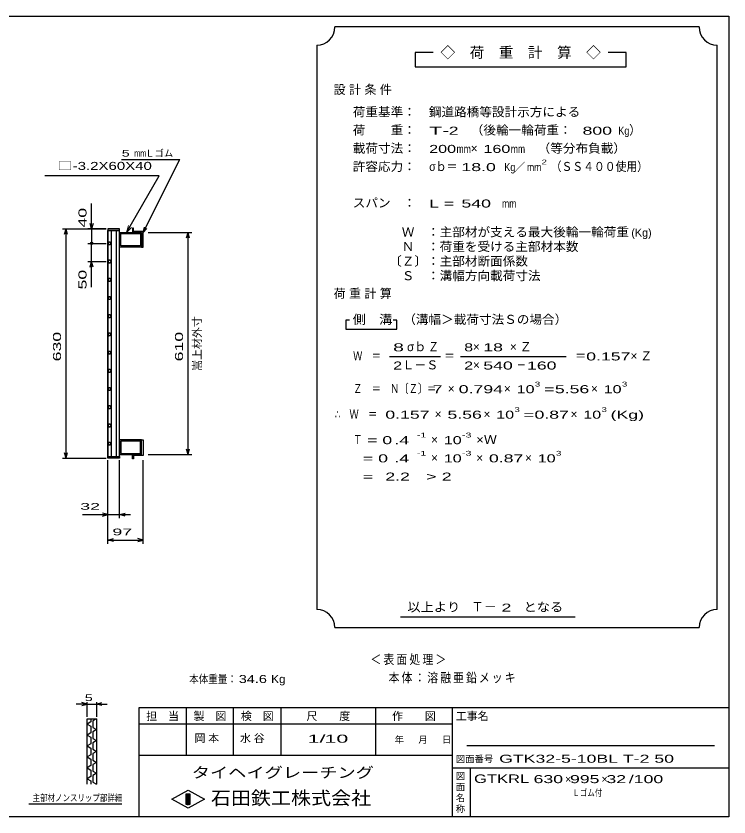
# Model space of a CAD drawing. Units: millimetres, scale not verified. Extents: x -1820 to 1731, y -1282 to 1054.
# Drawn here: x -227 to 1731, y -1146 to 1054 of the extents above; entities that cross this region are included whole.
import ezdxf
from ezdxf.enums import TextEntityAlignment as Align

# ---------------------------------------------------------------- set-up
doc = ezdxf.new("R2010")
doc.units = ezdxf.units.MM
doc.header["$LTSCALE"] = 10
for name, color, linetype, lineweight in [('0_2', 150, 'Continuous', 25), ('16', 3, 'Continuous', 25), ('22', 4, 'Continuous', 25), ('24', 2, 'Continuous', 25), ('32', 4, 'Continuous', 25)]:
    doc.layers.add(name, color=color, linetype=linetype, lineweight=lineweight)
doc.styles.add('ベクトル', font='')
doc.styles.get('ベクトル').set_extended_font_data('ベクトル')

msp = doc.modelspace()

# ---------------------------------------------------------------- linework, layer by layer
at = {"layer": '0_2'}
for p, q in [((-1729, 1053.5), (1731, 1053.5)), ((1731, 1053.5), (1731, -1146.5)), ((1731, -846.5), (111, -846.5)), ((111, -846.5), (111, -1146.5)), ((241, -846.5), (241, -976.5)), ((371, -976.5), (371, -846.5)), ((501, -846.5), (501, -976.5)), ((761, -976.5), (761, -846.5)), ((971, -846.5), (971, -1146.5)), ((971, -891.5), (111, -891.5)), ((1691, -951.5), (1011, -951.5)), ((111, -976.5), (971, -976.5)), ((971, -1011.5), (1731, -1011.5)), ((1021, -1146.5), (1021, -1011.5)), ((201, -1097.5), (246, -1072.5)), ((246, -1072.5), (291, -1097.5)), ((246, -1122.5), (201, -1097.5)), ((241, -1082.5), (251, -1082.5)), ((241, -1112.5), (241, -1082.5)), ((241, -1082.5), (243, -1082.5)), ((243, -1082.5), (243, -1112.5)), ((245, -1112.5), (245, -1082.5)), ((245, -1082.5), (247, -1082.5)), ((291, -1097.5), (246, -1122.5)), ((247, -1082.5), (247, -1112.5)), ((249, -1112.5), (249, -1082.5)), ((249, -1082.5), (251, -1082.5)), ((251, -1082.5), (251, -1112.5)), ((251, -1082.5), (251, -1112.5)), ((251, -1112.5), (241, -1112.5)), ((243, -1112.5), (245, -1112.5)), ((247, -1112.5), (249, -1112.5)), ((1731, -1146.5), (-1729, -1146.5))]:
    msp.add_line(p, q, dxfattribs=at)
at = {"layer": '16'}
for p, q in [((25.3, -156.5), (25.3, 464.5)), ((25.3, 464.5), (26, 464.5)), ((58, 469), (26, 469)), ((26, 469), (26, 464.5)), ((26, 464.5), (58, 464.5)), ((26, 464.5), (26, -156.5)), ((58, 464.5), (26, 464.5)), ((34.5, 464.5), (34.5, -156.5)), ((49.5, -156.5), (49.5, 464.5)), ((58, 464.5), (58, 469)), ((58, -156.5), (58, 464.5)), ((96, 471), (93, 471)), ((93, 471), (93, 459)), ((96, 462), (96, 471)), ((123, 462), (96, 462)), ((123, 419), (123, 462)), ((58, 459), (118, 459)), ((58, 419), (58, 459)), ((61, 456), (115, 456)), ((61, 422), (61, 456)), ((93, 459), (118, 459)), ((115, 456), (115, 422)), ((118, 459), (118, 419)), ((118, 459), (118, 419)), ((27.98, 432.45), (26, 428.97)), ((26, 428.97), (28.02, 425.52)), ((31.98, 432.48), (27.98, 432.45)), ((28.02, 425.52), (32.02, 425.55)), ((34, 429), (31.98, 432.48)), ((32.02, 425.55), (34, 429.03)), ((118, 419), (58, 419)), ((115, 422), (61, 422)), ((118, 419), (123, 419)), ((27.98, 382.45), (26, 378.97)), ((26, 378.97), (28.02, 375.52)), ((31.98, 382.48), (27.98, 382.45)), ((28.02, 375.52), (32.02, 375.55)), ((34, 379), (31.98, 382.48)), ((32.02, 375.55), (34, 379.03)), ((27.98, 332.45), (26, 328.97)), ((31.98, 332.48), (27.98, 332.45)), ((34, 329), (31.98, 332.48)), ((26, 328.97), (28.02, 325.52)), ((28.02, 325.52), (32.02, 325.55)), ((32.02, 325.55), (34, 329.03)), ((27.98, 282.45), (26, 278.97)), ((26, 278.97), (28.02, 275.52)), ((31.98, 282.48), (27.98, 282.45)), ((28.02, 275.52), (32.02, 275.55)), ((34, 279), (31.98, 282.48)), ((32.02, 275.55), (34, 279.03)), ((27.98, 232.45), (26, 228.97)), ((26, 228.97), (28.02, 225.52)), ((31.98, 232.48), (27.98, 232.45)), ((28.02, 225.52), (32.02, 225.55)), ((34, 229), (31.98, 232.48)), ((32.02, 225.55), (34, 229.03)), ((27.98, 182.45), (26, 178.97)), ((26, 178.97), (28.02, 175.52)), ((31.98, 182.48), (27.98, 182.45)), ((34, 179), (31.98, 182.48)), ((32.02, 175.55), (34, 179.03)), ((28.02, 175.52), (32.02, 175.55)), ((27.98, 132.45), (26, 128.97)), ((31.98, 132.48), (27.98, 132.45)), ((34, 129), (31.98, 132.48)), ((26, 128.97), (28.02, 125.52)), ((28.02, 125.52), (32.02, 125.55)), ((32.02, 125.55), (34, 129.03)), ((27.98, 82.45), (26, 78.97)), ((26, 78.97), (28.02, 75.52)), ((31.98, 82.48), (27.98, 82.45)), ((28.02, 75.52), (32.02, 75.55)), ((34, 79), (31.98, 82.48)), ((32.02, 75.55), (34, 79.03)), ((27.98, 32.45), (26, 28.97)), ((26, 28.97), (28.02, 25.52)), ((31.98, 32.48), (27.98, 32.45)), ((28.02, 25.52), (32.02, 25.55)), ((34, 29), (31.98, 32.48)), ((32.02, 25.55), (34, 29.03)), ((27.98, -17.55), (26, -21.03)), ((26, -21.03), (28.02, -24.48)), ((31.98, -17.52), (27.98, -17.55)), ((34, -21), (31.98, -17.52)), ((32.02, -24.45), (34, -20.97)), ((28.02, -24.48), (32.02, -24.45)), ((27.98, -67.55), (26, -71.03)), ((26, -71.03), (28.02, -74.48)), ((31.98, -67.52), (27.98, -67.55)), ((28.02, -74.48), (32.02, -74.45)), ((34, -71), (31.98, -67.52)), ((32.02, -74.45), (34, -70.97)), ((27.98, -117.55), (26, -121.03)), ((26, -121.03), (28.02, -124.48)), ((31.98, -117.52), (27.98, -117.55)), ((28.02, -124.48), (32.02, -124.45)), ((34, -121), (31.98, -117.52)), ((32.02, -124.45), (34, -120.97)), ((118, -111), (58, -111)), ((58, -111), (58, -151)), ((115, -114), (61, -114)), ((61, -114), (61, -148)), ((115, -148), (115, -114)), ((118, -151), (118, -111)), ((118, -111), (123, -111)), ((118, -151), (118, -111)), ((123, -111), (123, -154)), ((58, -151), (118, -151)), ((61, -148), (115, -148)), ((93, -163), (93, -151)), ((93, -151), (118, -151)), ((123, -154), (96, -154)), ((96, -154), (96, -163)), ((26, -156.5), (25.3, -156.5)), ((26, -156.5), (58, -156.5)), ((26, -161), (26, -156.5)), ((26, -156.5), (58, -156.5)), ((58, -161), (26, -161)), ((58, -156.5), (58, -161)), ((96, -163), (93, -163))]:
    msp.add_line(p, q, dxfattribs=at)
at = {"layer": '22'}
for p, q in [((63, 659), (223, 659)), ((123, 459), (223, 659)), ((166.44, 614.2), (-147.56, 614.2)), ((76.75, 458.86), (166.44, 614.2)), ((-19, 469), (-19, 539)), ((-19, 469), (-23, 484)), ((-15, 484), (-19, 469)), ((-99, 469), (21, 469)), ((-93, 454), (-89, 469)), ((-85, 454), (-89, 469)), ((-89, -161), (-89, 469)), ((21, 469), (-29, 469)), ((-19, 469), (-19, 429)), ((123, 459), (126, 473.6)), ((123, 459), (133, 470)), ((136, 459), (256, 459)), ((242, 444), (246, 459)), ((250, 444), (246, 459)), ((246, -148.32), (246, 459)), ((-29, 429), (21, 429)), ((-19, 379), (-19, 429)), ((-29, 379), (21, 379)), ((-23, 364), (-19, 379)), ((-15, 364), (-19, 379)), ((-19, 309), (-19, 379)), ((-89, -161), (-93, -146)), ((-89, -161), (-85, -146)), ((136, -151), (256, -151)), ((246, -151), (242, -136)), ((246, -151), (250, -136)), ((-99, -161), (21, -161)), ((26, -326), (26, -166)), ((26, -396), (26, -166)), ((58, -326), (58, -166)), ((123, -396), (123, -166)), ((-44, -316), (26, -316)), ((26, -316), (11, -312)), ((11, -320), (26, -316)), ((26, -316), (58, -316)), ((58, -316), (73, -312)), ((73, -320), (58, -316)), ((58, -316), (88, -316)), ((26, -386), (41, -382)), ((41, -390), (26, -386)), ((26, -386), (123, -386)), ((123, -386), (108, -382)), ((108, -390), (123, -386))]:
    msp.add_line(p, q, dxfattribs=at)
at = {"layer": '22', "lineweight": 13}
for p, q in [((81.92, 478.18), (76.75, 458.86)), ((76.75, 458.86), (90.89, 473))]:
    msp.add_line(p, q, dxfattribs=at)
at = {"layer": '22'}
msp.add_circle((-19, 429), 3, dxfattribs=at)
at = {"layer": '24', "color": 4}
for p, q in [((1649, 1023.5), (649, 1023.5)), ((599, 973.5), (599, -576.5)), ((1699, -576.5), (1699, 973.5)), ((919, 953.5), (869, 953.5)), ((869, 953.5), (869, 913.5)), ((1449, 953.5), (1399, 953.5)), ((1449, 913.5), (1449, 953.5)), ((869, 913.5), (1449, 913.5)), ((689, 218.5), (679, 218.5)), ((679, 218.5), (679, 193.5)), ((819, 218.5), (809, 218.5)), ((819, 193.5), (819, 218.5)), ((679, 193.5), (819, 193.5)), ((799, 118.5), (939, 118.5)), ((994, 118.5), (1284, 118.5)), ((829, -596.5), (1309, -596.5)), ((649, -626.5), (1649, -626.5))]:
    msp.add_line(p, q, dxfattribs=at)
for centre, start, end in [((599, 1023.5), 270, 0), ((1699, 1023.5), 180, 270), ((599, -626.5), 0, 90), ((1699, -626.5), 90, 180)]:
    msp.add_arc(centre, 50, start, end, dxfattribs=at)
at = {"layer": '32'}
for p, q in [((-31, -836.5), (-46, -832.5)), ((-31, -871.5), (-31, -831.5)), ((-6, -831.5), (-6, -871.5)), ((-6, -836.5), (9, -832.5)), ((-31, -836.5), (-61, -836.5)), ((-46, -840.5), (-31, -836.5)), ((-31, -836.5), (-6, -836.5)), ((9, -840.5), (-6, -836.5)), ((-6, -836.5), (24, -836.5)), ((-31, -876.5), (-6, -876.5)), ((-31, -1056.5), (-31, -876.5)), ((-21, -876.5), (-21, -885.5)), ((-6, -876.5), (-16, -882.5)), ((-6, -876.5), (-6, -1056.5)), ((-21, -885.5), (-31, -891.5)), ((-31, -891.5), (-21, -897.5)), ((-21, -897.5), (-21, -915.5)), ((-16, -882.5), (-16, -900.5)), ((-16, -900.5), (-6, -906.5)), ((-21, -915.5), (-31, -921.5)), ((-31, -921.5), (-21, -927.5)), ((-6, -906.5), (-16, -912.5)), ((-16, -912.5), (-16, -930.5)), ((-21, -945.5), (-31, -951.5)), ((-21, -927.5), (-21, -945.5)), ((-16, -930.5), (-6, -936.5)), ((-6, -936.5), (-16, -942.5)), ((-16, -942.5), (-16, -960.5)), ((-31, -951.5), (-21, -957.5)), ((-21, -957.5), (-21, -975.5)), ((-16, -960.5), (-6, -966.5)), ((-6, -966.5), (-16, -972.5)), ((-21, -975.5), (-31, -981.5)), ((-31, -981.5), (-21, -987.5)), ((-21, -987.5), (-21, -1005.5)), ((-16, -972.5), (-16, -990.5)), ((-21, -1005.5), (-31, -1011.5)), ((-31, -1011.5), (-21, -1017.5)), ((-16, -990.5), (-6, -996.5)), ((-6, -996.5), (-16, -1002.5)), ((-16, -1002.5), (-16, -1020.5)), ((-21, -1017.5), (-21, -1035.5)), ((-16, -1020.5), (-6, -1026.5)), ((-6, -1026.5), (-16, -1032.5)), ((-16, -1032.5), (-16, -1050.5)), ((-21, -1035.5), (-31, -1041.5)), ((-31, -1041.5), (-21, -1047.5)), ((-21, -1047.5), (-21, -1056.5)), ((-16, -1050.5), (-6, -1056.5)), ((64, -1111.5), (-191, -1111.5))]:
    msp.add_line(p, q, dxfattribs=at)

# ---------------------------------------------------------------- texts
at = {"layer": '0_2', "style": 'ベクトル'}
for s, height, p in [('担\u3000当', 21.99, (131, -869.5)), ('製\u3000図', 21.99, (261, -869.5)), ('検\u3000図', 21.99, (391, -869.5)), ('尺\u3000\u3000度', 21.99, (571, -869.5)), ('作\u3000\u3000図', 21.99, (806, -869.5)), ('工事名', 21.99, (981, -869.5)), ('年', 18.33, (813, -934)), ('月', 18.33, (878, -934)), ('日', 18.33, (943, -934)), ('図面番号', 18.33, (981, -987)), ('図', 18.33, (981, -1034)), ('面', 18.33, (981, -1064)), ('名', 18.33, (981, -1094)), ('称', 18.33, (981, -1124))]:
    msp.add_text(s, height=height, dxfattribs=at).set_placement(p, align=Align.MIDDLE_LEFT)
at = {"layer": '0_2', "color": 222, "style": 'ベクトル'}
for s, height, width, p in [('タイヘイグレーチング', 29.33, 1.25, (256, -1024.5)), ('石田鉄工株式会社', 36.66, 1.1, (308.5, -1094.5))]:
    msp.add_text(s, height=height, dxfattribs=dict(at, width=width)).set_placement(p, align=Align.MIDDLE_LEFT)
at = {"layer": '22', "color": 2, "style": 'ベクトル'}
for s, height, width, p in [(' 5 ', 18.33, 1.6, (53, 676.5)), ('mm', 18.33, 0.75, (98, 676.5)), (' 32 ', 18.33, 2, (-64, -293.5)), (' 97 ', 18.33, 2, (24.38, -363.5)), ('本体重量：', 21.99, 0.85, (249, -767.5)), (' 34.6', 21.99, 1.35, (374, -767.5)), ('Kg', 21.99, 1.1, (474, -767.5)), ('1/', 21.99, 2, (574, -931.5)), (' 10 ', 21.99, 2, (604, -931.5)), ('GTK32-5-10BL T-2 50        ', 21.99, 1.65, (1100, -986.5)), ('GTKRL', 23.46, 1.45, (1031, -1041.5)), (' 630 ', 21.99, 1.65, (1181, -1042.5)), (' 995 ', 21.99, 1.65, (1281, -1042.5)), (' 32 ', 21.99, 1.65, (1381, -1042.5)), ('/', 21.99, 1.65, (1456, -1042.5)), (' 100 ', 21.99, 1.65, (1456, -1042.5)), ('Ｌゴム付', 18.33, 0.8, (1301, -1080))]:
    msp.add_text(s, height=height, dxfattribs=dict(at, width=width)).set_placement(p, align=Align.MIDDLE_LEFT)
for s, height, p in [('Ｌゴム', 18.33, (128, 676.5)), ('×', 21.99, (1281, -1042.5)), ('×', 21.99, (1381, -1042.5))]:
    msp.add_text(s, height=height, dxfattribs=at).set_placement(p, align=Align.MIDDLE_LEFT)
at = {"layer": '22', "color": 2, "style": 'ベクトル', "width": 1.4}
msp.add_text('□-3.2X60X40', height=21.99, dxfattribs=at).set_placement((146.44, 624.2), align=Align.BOTTOM_RIGHT)
at = {"layer": '22', "color": 2, "style": 'ベクトル', "width": 1.65}
for s, p in [(' 40 ', (-44, 459)), (' 50 ', (-44, 289)), (' 630 ', (-114, 91.5)), (' 610', (221, 91.5))]:
    msp.add_text(s, height=21.99, rotation=90, dxfattribs=at).set_placement(p, align=Align.MIDDLE_LEFT)
at = {"layer": '22', "color": 2, "style": 'ベクトル'}
msp.add_text('嵩上材外寸', height=21.99, rotation=90, dxfattribs=at).set_placement((271, 79), align=Align.MIDDLE_LEFT)
at = {"layer": '22', "color": 2, "attachment_point": 4, "style": 'ベクトル'}
for s, insert, char_height in [('\\T1.2;\\W0.85;＜表面処理＞', (746.5, -715), 25.66), ('\\T1.19;\\W0.85;本体：溶融亜鉛メッキ', (796.5, -765), 25.66), ('\\T1.25;岡本\u3000', (263.5, -931.5), 21.99), ('\\T1.25;水谷\u3000', (388.5, -931.5), 21.99)]:
    msp.add_mtext(s, dxfattribs=dict(at, insert=insert, char_height=char_height))
at = {"layer": '24', "style": 'ベクトル'}
for s, height, p in [('◇\u3000荷\u3000重\u3000計\u3000算\u3000◇', 29.33, (939, 953.5)), ('）', 24.19, (1457, 740)), ('×', 24.19, (1022, 690)), ('／', 21.99, (1141.5, 638.5)), ('(Kg)', 21.99, (1463, 458.5)), ('σｂ', 24.19, (847, 145)), ('×', 24.19, (1028, 145)), ('Ｌ－Ｓ', 24.19, (834, 95)), ('×', 24.19, (1028, 95)), ('×', 24.19, (959, 30)), ('×', 24.19, (1113, 30)), ('×', 24.19, (1352, 30)), ('×', 24.19, (923, -40)), ('×', 24.19, (1057, -40)), ('×', 24.19, (1296, -40)), ('×', 24.19, (913, -110)), ('×', 24.19, (913, -160)), ('×', 24.19, (1037, -160)), ('×', 24.19, (1171, -160)), ('Ｔ－', 25.66, (1023, -569))]:
    msp.add_text(s, height=height, dxfattribs=at).set_placement(p, align=Align.MIDDLE_LEFT)
for s, height, width, p in [('荷重基準：\u3000', 24.19, 1.05, (698, 790)), ('鋼道路橋等設計示方による', 24.19, 1.05, (907, 790)), ('荷\u3000\u3000重：\u3000', 24.19, 1.05, (698, 740)), ('T-', 21.99, 2, (908, 738.5)), (' 2 ', 21.99, 1.65, (948, 738.5)), ('（後輪一輪荷重：', 24.19, 1.05, (1022, 740)), ('  800', 21.99, 1.65, (1302, 738.5)), ('Kg', 21.99, 0.85, (1427, 738.5)), ('載荷寸法：\u3000', 24.19, 1.05, (698, 690)), ('\u3000（等分布負載）', 24.19, 1.05, (1171, 690)), ('200', 21.99, 1.5, (908, 688.5)), ('mm', 21.99, 0.8, (983, 688.5)), ('160', 21.99, 1.5, (1057, 688.5)), ('mm', 21.99, 0.8, (1132, 688.5)), ('許容応力：\u3000', 24.19, 1.05, (698, 640)), ('σｂ＝', 24.19, 0.9, (908, 640)), (' 18.0', 21.99, 1.65, (983, 638.5)), ('Kg', 21.99, 0.85, (1114, 638.5)), ('mm', 21.99, 0.8, (1176.5, 638.5)), ('2', 13.2, 1.5, (1216.5, 652.5)), ('（ＳＳ４００使用）', 24.19, 0.9, (1241.5, 640)), ('スパン\u3000：\u3000', 24.19, 1.05, (698, 540)), ('L =', 21.99, 1.65, (908, 538.5)), (' 540 ', 21.99, 1.65, (983, 538.5)), ('mm', 21.99, 0.8, (1108, 538.5)), ('\u3000Ｗ\u3000：主部材が支える最大後輪一輪荷重', 24.19, 1.05, (798, 460)), ('\u3000Ｎ\u3000：荷重を受ける主部材本数', 24.19, 1.05, (798, 420)), ('〔Ｚ〕：主部材断面係数', 24.19, 1.05, (798, 380)), ('\u3000Ｓ\u3000：溝幅方向載荷寸法', 24.19, 1.05, (798, 340)), ('側\u3000溝', 24.19, 1.1, (698, 220)), ('\u3000（溝幅＞載荷寸法Ｓの場合）', 24.19, 1.05, (802, 220)), ('8', 21.99, 1.8, (809, 143.5)), ('Ｚ', 24.19, 0.9, (905, 145)), ('8', 21.99, 1.5, (1004, 143.5)), (' 18 ', 21.99, 1.65, (1043, 143.5)), ('Ｗ\u3000＝', 24.19, 0.75, (699, 120)), ('＝', 24.19, 0.9, (949, 120)), ('＝', 24.19, 0.9, (1309, 120)), ('0.157', 21.99, 1.65, (1339, 118.5)), ('2', 21.99, 1.5, (809, 93.5)), ('2', 21.99, 1.5, (1004, 93.5)), (' 540 ', 21.99, 1.65, (1043, 93.5)), ('－', 24.19, 0.75, (1148, 95)), (' 160 ', 21.99, 1.65, (1163, 93.5)), ('Ｚ\u3000＝\u3000Ｎ〔Ｚ〕＝', 24.19, 0.75, (699, 30)), ('3', 13.2, 1.5, (1198, 42.5)), ('3', 13.2, 1.5, (1437, 42.5)), (' 7 ', 21.99, 1.65, (904, 28.5)), ('0.794', 21.99, 1.65, (989, 28.5)), ('10', 21.99, 1.5, (1148, 28.5)), ('=', 21.99, 1.7, (1223, 28.5)), ('5.56', 21.99, 1.65, (1253, 28.5)), ('10', 21.99, 1.5, (1387, 28.5)), ('3', 13.2, 1.5, (1142, -27.5)), ('3', 13.2, 1.5, (1381, -27.5)), ('∴\u3000Ｗ\u3000＝', 24.19, 0.75, (649, -40)), (' 0.157', 21.99, 1.65, (774, -41.5)), ('5.56', 21.99, 1.65, (958, -41.5)), ('10', 21.99, 1.5, (1092, -41.5)), ('=', 21.99, 1.7, (1167, -41.5)), ('0.87', 21.99, 1.65, (1197, -41.5)), ('10', 21.99, 1.5, (1331, -41.5)), ('(Kg)', 21.99, 1.65, (1406, -41.5)), ('Ｔ', 24.19, 0.75, (699, -110)), (' = 0', 21.99, 1.65, (724, -111.5)), (' .4 ', 21.99, 1.65, (799, -111.5)), ('-1', 13.2, 1.65, (874, -97.5)), ('10', 21.99, 1.5, (948, -111.5)), ('-3', 13.2, 1.65, (998, -97.5)), ('×Ｗ', 24.19, 1.1, (1037, -110)), ('  = 0', 21.99, 1.65, (699, -161.5)), (' .4 ', 21.99, 1.65, (799, -161.5)), ('-1', 13.2, 1.65, (874, -147.5)), ('10', 21.99, 1.5, (948, -161.5)), ('-3', 13.2, 1.65, (998, -147.5)), ('0.87', 21.99, 1.65, (1072, -161.5)), ('10', 21.99, 1.5, (1206, -161.5)), ('3', 13.2, 1.5, (1256, -147.5)), ('  =', 21.99, 1.65, (699, -211.5)), (' 2.2', 21.99, 1.65, (774, -211.5)), ('>', 21.99, 1.7, (899, -211.5)), (' 2 ', 21.99, 1.65, (929, -211.5)), ('以上より\u3000', 24.19, 1.1, (848, -570)), (' 2 ', 21.99, 1.65, (1093, -571.5)), ('となる', 24.19, 1.1, (1167, -570))]:
    msp.add_text(s, height=height, dxfattribs=dict(at, width=width)).set_placement(p, align=Align.MIDDLE_LEFT)
at = {"layer": '24', "char_height": 24.19, "attachment_point": 4, "style": 'ベクトル'}
for s, insert in [('\\T1.28;設計条件', (645.5, 850)), ('\\T1.28;荷重計算', (645.5, 290)), ('\\T1.42;×Ｚ', (1129.5, 145)), ('\\T1.42;×Ｚ', (1460.5, 120))]:
    msp.add_mtext(s, dxfattribs=dict(at, insert=insert))
at = {"layer": '32', "color": 2, "style": 'ベクトル'}
for s, width, p in [(' 5 ', 1.6, (-48.5, -819)), ('主部材ノンスリップ部詳細', 0.8, (-181, -1094))]:
    msp.add_text(s, height=18.33, dxfattribs=dict(at, width=width)).set_placement(p, align=Align.MIDDLE_LEFT)

doc.saveas('drawing.dxf')
